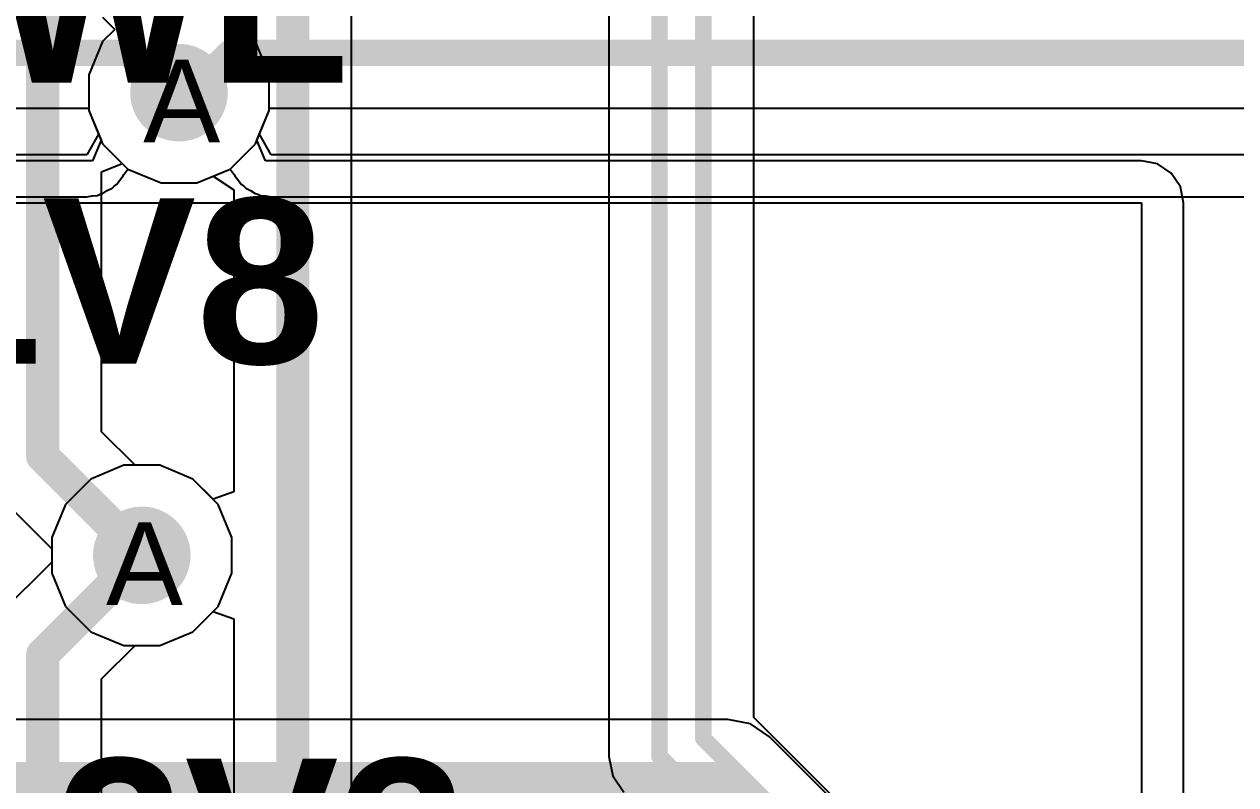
# Model space of a CAD drawing. Header units: inches. Extents: x 0 to 208, y 0 to 213.
# Drawn here: x 1.7375 to 2.0308, y 3.3735 to 3.5576 of the extents above; entities that cross this region are included whole.
import ezdxf

# ---------------------------------------------------------------- set-up
doc = ezdxf.new("R2010")
doc.units = ezdxf.units.IN
doc.header["$MEASUREMENT"] = 0
for name, color, linetype in [('Bottom Layer', 5, 'Continuous'), ('Drill Drawing', 1, 'Continuous'), ('L2_GND1', 16, 'Continuous'), ('L3_SIG1', 76, 'Continuous'), ('L4_PWR', 90, 'Continuous'), ('L5_GND2', 156, 'Continuous'), ('L6_SIG2', 130, 'Continuous'), ('L7_GND3', 216, 'Continuous'), ('Top Layer', 1, 'Continuous'), ('Top Overlay', 2, 'Continuous'), ('Via Holes', 16, 'Continuous')]:
    doc.layers.add(name, color=color, linetype=linetype)
doc.styles.add('Arial', font='', dxfattribs={"height": 0.2})
doc.styles.add('Arial_Bold', font='', dxfattribs={"height": 0.2})
doc.styles.get('Arial').set_extended_font_data('Arial')
doc.styles.get('Arial_Bold').set_extended_font_data('Arial', bold=True)

msp = doc.modelspace()

# ---------------------------------------------------------------- hatches: boundary and pattern name
at = {"layer": 'Bottom Layer'}
h = msp.add_hatch(color=5, dxfattribs=at)
edge = h.paths.add_edge_path()
edge.add_arc((1.775, 3.54102), 0.01181, 0, 360)
h = msp.add_hatch(color=5, dxfattribs=at)
edge = h.paths.add_edge_path()
edge.add_arc((1.766, 3.429), 0.01181, 0, 360)
at = {"layer": 'L2_GND1'}
h = msp.add_hatch(color=16, dxfattribs=at)
edge = h.paths.add_edge_path()
edge.add_arc((1.775, 3.54102), 0.01181, 0, 360)
h = msp.add_hatch(color=16, dxfattribs=at)
edge = h.paths.add_edge_path()
edge.add_arc((1.766, 3.429), 0.01181, 0, 360)
at = {"layer": 'L3_SIG1'}
h = msp.add_hatch(color=76, dxfattribs=at)
edge = h.paths.add_edge_path()
edge.add_arc((1.775, 3.54102), 0.01181, 0, 360)
h = msp.add_hatch(color=76, dxfattribs=at)
edge = h.paths.add_edge_path()
edge.add_arc((1.766, 3.429), 0.01181, 0, 360)
at = {"layer": 'L4_PWR'}
h = msp.add_hatch(color=90, dxfattribs=at)
edge = h.paths.add_edge_path()
edge.add_arc((1.775, 3.54102), 0.01181, 0, 360)
h = msp.add_hatch(color=90, dxfattribs=at)
edge = h.paths.add_edge_path()
edge.add_arc((1.766, 3.429), 0.01181, 0, 360)
at = {"layer": 'L5_GND2'}
h = msp.add_hatch(color=156, dxfattribs=at)
edge = h.paths.add_edge_path()
edge.add_arc((1.775, 3.54102), 0.01181, 0, 360)
h = msp.add_hatch(color=156, dxfattribs=at)
edge = h.paths.add_edge_path()
edge.add_arc((1.766, 3.429), 0.01181, 0, 360)
at = {"layer": 'L6_SIG2'}
h = msp.add_hatch(color=130, dxfattribs=at)
edge = h.paths.add_edge_path()
edge.add_arc((1.775, 3.54102), 0.01181, 0, 360)
h = msp.add_hatch(color=130, dxfattribs=at)
edge = h.paths.add_edge_path()
edge.add_arc((1.766, 3.429), 0.01181, 0, 360)
at = {"layer": 'L7_GND3'}
h = msp.add_hatch(color=216, dxfattribs=at)
edge = h.paths.add_edge_path()
edge.add_arc((1.775, 3.54102), 0.01181, 0, 360)
h = msp.add_hatch(color=216, dxfattribs=at)
edge = h.paths.add_edge_path()
edge.add_arc((1.766, 3.429), 0.01181, 0, 360)
at = {"layer": 'Top Layer'}
h = msp.add_hatch(color=1, dxfattribs=at)
edge = h.paths.add_edge_path()
edge.add_arc((1.775, 3.54102), 0.01181, 0, 360)
h = msp.add_hatch(color=1, dxfattribs=at)
edge = h.paths.add_edge_path()
edge.add_arc((1.766, 3.429), 0.01181, 0, 360)
at = {"layer": 'Via Holes'}
h = msp.add_hatch(color=7, dxfattribs=at)
edge = h.paths.add_edge_path()
edge.add_arc((1.775, 3.54102), 0.00591, 0, 360)
h = msp.add_hatch(color=7, dxfattribs=at)
edge = h.paths.add_edge_path()
edge.add_arc((1.766, 3.429), 0.00591, 0, 360)

# ---------------------------------------------------------------- linework, layer by layer
at = {"layer": 'Bottom Layer'}
for p, q in [((1.75651, 3.55929), (1.75947, 3.55634)), ((1.75947, 3.55634), (1.75651, 3.55338)), ((1.75651, 3.55338), (1.75319, 3.54536)), ((1.75319, 3.54536), (1.75319, 3.53669)), ((1.79681, 3.53669), (1.79681, 3.53725)), ((1.79681, 3.53725), (2.09669, 3.53725)), ((1.75319, 3.53669), (1.75651, 3.52867)), ((1.79349, 3.52867), (1.79681, 3.53669)), ((1.75651, 3.52867), (1.76265, 3.52253)), ((1.78735, 3.52253), (1.79349, 3.52867)), ((1.76265, 3.52253), (1.77066, 3.51921)), ((1.77934, 3.51921), (1.78735, 3.52253)), ((1.77066, 3.51921), (1.77934, 3.51921)), ((1.76166, 3.45081), (1.75365, 3.44749)), ((1.77034, 3.45081), (1.76166, 3.45081)), ((1.77835, 3.44749), (1.77034, 3.45081)), ((1.75365, 3.44749), (1.74751, 3.44135)), ((1.78449, 3.44135), (1.77835, 3.44749)), ((1.74751, 3.44135), (1.74419, 3.43334)), ((1.78781, 3.43334), (1.78449, 3.44135)), ((1.74419, 3.43334), (1.74419, 3.42466)), ((1.78781, 3.42466), (1.78781, 3.43334)), ((1.74419, 3.42466), (1.74751, 3.41665)), ((1.78449, 3.41665), (1.78781, 3.42466)), ((1.74751, 3.41665), (1.75365, 3.41051)), ((1.77835, 3.41051), (1.78449, 3.41665)), ((1.75365, 3.41051), (1.76166, 3.40719)), ((1.77034, 3.40719), (1.77835, 3.41051)), ((1.76166, 3.40719), (1.77034, 3.40719))]:
    msp.add_line(p, q, dxfattribs=at)
for points in [[(1.77771, 3.54102, 0.00633, 0.00633, 0), (1.78735, 3.55067, 0.00633, 0.00633, 0)], [(1.78735, 3.55067, 0.00633, 0.00633, 0), (2.09669, 3.55067, 0.00633, 0.00633, 0)], [(1.775, 3.54102, 0.00633, 0.00633, 0), (1.77771, 3.54102, 0.00633, 0.00633, 0)]]:
    msp.add_lwpolyline(points, format="xyseb", dxfattribs=at)
for points in [[(1.78577, 3.55067, 0.00316, 0.00316, 1), (1.78894, 3.55067, 0.00316, 0.00316, 1)], [(1.78577, 3.55067, 0.00316, 0.00316, 1), (1.78894, 3.55067, 0.00316, 0.00316, 1)], [(1.77342, 3.54102, 0.00316, 0.00316, 1), (1.77658, 3.54102, 0.00316, 0.00316, 1)], [(1.77613, 3.54102, 0.00316, 0.00316, 1), (1.77929, 3.54102, 0.00316, 0.00316, 1)], [(1.77613, 3.54102, 0.00316, 0.00316, 1), (1.77929, 3.54102, 0.00316, 0.00316, 1)]]:
    msp.add_lwpolyline(points, format="xyseb", close=True, dxfattribs=at)
at = {"layer": 'L2_GND1'}
for p, q in [((1.75651, 3.55929), (1.75947, 3.55634)), ((1.79053, 3.55634), (1.79349, 3.55929)), ((1.75947, 3.55634), (1.75651, 3.55338)), ((1.79349, 3.55338), (1.79053, 3.55634)), ((1.75651, 3.55338), (1.75319, 3.54536)), ((1.79681, 3.54536), (1.79349, 3.55338)), ((1.75319, 3.54536), (1.75319, 3.53669)), ((1.79681, 3.53669), (1.79681, 3.54536)), ((1.75319, 3.53669), (1.75554, 3.531)), ((1.79446, 3.531), (1.79681, 3.53669)), ((1.75554, 3.531), (1.75265, 3.526)), ((1.79735, 3.526), (1.79446, 3.531)), ((1.75265, 3.526), (0.92636, 3.526)), ((2.11737, 3.526), (1.79735, 3.526)), ((1.76164, 3.52118), (1.76265, 3.52253)), ((1.76265, 3.52253), (1.77066, 3.51921)), ((1.77934, 3.51921), (1.78735, 3.52253)), ((1.78735, 3.52253), (1.78836, 3.52118)), ((1.75986, 3.51879), (1.76115, 3.52052)), ((1.76115, 3.52052), (1.76147, 3.52089)), ((1.76147, 3.52089), (1.76164, 3.52118)), ((1.78836, 3.52118), (1.78853, 3.52089)), ((1.78853, 3.52089), (1.78885, 3.52052)), ((1.78885, 3.52052), (1.79014, 3.51879)), ((1.75655, 3.51658), (1.75765, 3.51732)), ((1.75765, 3.51732), (1.75884, 3.5179)), ((1.75884, 3.5179), (1.75929, 3.51841)), ((1.75929, 3.51841), (1.75986, 3.51879)), ((1.77066, 3.51921), (1.77934, 3.51921)), ((1.79014, 3.51879), (1.79071, 3.51841)), ((1.79071, 3.51841), (1.79116, 3.5179)), ((1.79116, 3.5179), (1.79235, 3.51732)), ((1.79235, 3.51732), (1.79345, 3.51658)), ((1.64477, 3.5158), (1.75265, 3.5158)), ((1.75265, 3.5158), (1.75395, 3.51606)), ((1.75395, 3.51606), (1.75527, 3.51615)), ((1.75527, 3.51615), (1.75588, 3.51645)), ((1.75588, 3.51645), (1.75655, 3.51658)), ((1.79345, 3.51658), (1.79412, 3.51645)), ((1.79412, 3.51645), (1.79473, 3.51615)), ((1.79473, 3.51615), (1.79605, 3.51606)), ((1.79605, 3.51606), (1.79735, 3.5158)), ((1.79735, 3.5158), (2.11455, 3.5158)), ((1.76166, 3.45081), (1.75365, 3.44749)), ((1.77034, 3.45081), (1.76166, 3.45081)), ((1.77835, 3.44749), (1.77034, 3.45081)), ((1.75365, 3.44749), (1.74751, 3.44135)), ((1.78449, 3.44135), (1.77835, 3.44749)), ((1.74751, 3.44135), (1.74419, 3.43334)), ((1.78781, 3.43334), (1.78449, 3.44135)), ((1.74419, 3.43334), (1.74419, 3.42466)), ((1.78781, 3.42466), (1.78781, 3.43334)), ((1.74419, 3.42466), (1.74751, 3.41665)), ((1.78449, 3.41665), (1.78781, 3.42466)), ((1.74751, 3.41665), (1.75365, 3.41051)), ((1.77835, 3.41051), (1.78449, 3.41665)), ((1.75365, 3.41051), (1.76166, 3.40719)), ((1.77034, 3.40719), (1.77835, 3.41051)), ((1.76166, 3.40719), (1.77034, 3.40719))]:
    msp.add_line(p, q, dxfattribs=at)
at = {"layer": 'L3_SIG1'}
for p, q in [((1.79053, 3.55634), (1.79349, 3.55929)), ((1.79349, 3.55338), (1.79053, 3.55634)), ((1.79681, 3.54536), (1.79349, 3.55338)), ((1.79681, 3.53669), (1.79681, 3.54536)), ((1.79349, 3.52867), (1.79681, 3.53669)), ((1.78735, 3.52253), (1.79349, 3.52867)), ((1.75627, 3.52183), (1.76127, 3.5239)), ((1.76127, 3.5239), (1.76265, 3.52253)), ((1.76265, 3.52253), (1.77066, 3.51921)), ((1.77934, 3.51921), (1.78735, 3.52253)), ((1.75627, 3.45891), (1.75627, 3.52183)), ((1.77066, 3.51921), (1.77934, 3.51921)), ((1.76438, 3.45081), (1.75627, 3.45891)), ((1.77034, 3.45081), (1.76438, 3.45081)), ((1.77835, 3.44749), (1.77034, 3.45081)), ((1.78449, 3.44135), (1.77835, 3.44749)), ((1.73191, 3.44291), (1.74419, 3.43062)), ((1.78781, 3.43334), (1.78449, 3.44135)), ((1.78781, 3.42466), (1.78781, 3.43334)), ((1.74419, 3.43062), (1.74419, 3.42466)), ((1.74419, 3.42466), (1.74751, 3.41665)), ((1.78449, 3.41665), (1.78781, 3.42466)), ((1.74751, 3.41665), (1.75365, 3.41051)), ((1.77835, 3.41051), (1.78449, 3.41665)), ((1.75365, 3.41051), (1.76166, 3.40719)), ((1.77034, 3.40719), (1.77835, 3.41051)), ((1.76166, 3.40719), (1.77034, 3.40719))]:
    msp.add_line(p, q, dxfattribs=at)
for points in [[(1.742, 3.453, 0.008, 0.008, 0), (1.742, 3.889, 0.008, 0.008, 0)], [(1.742, 3.453, 0.008, 0.008, 0), (1.766, 3.429, 0.008, 0.008, 0)]]:
    msp.add_lwpolyline(points, format="xyseb", dxfattribs=at)
for points in [[(1.74, 3.453, 0.004, 0.004, 1), (1.744, 3.453, 0.004, 0.004, 1)], [(1.74, 3.453, 0.004, 0.004, 1), (1.744, 3.453, 0.004, 0.004, 1)], [(1.764, 3.429, 0.004, 0.004, 1), (1.768, 3.429, 0.004, 0.004, 1)]]:
    msp.add_lwpolyline(points, format="xyseb", close=True, dxfattribs=at)
at = {"layer": 'L4_PWR'}
for p, q in [((1.75651, 3.55929), (1.75947, 3.55634)), ((1.79053, 3.55634), (1.79349, 3.55929)), ((1.75947, 3.55634), (1.75651, 3.55338)), ((1.79349, 3.55338), (1.79053, 3.55634)), ((1.75651, 3.55338), (1.75319, 3.54536)), ((1.79681, 3.54536), (1.79349, 3.55338)), ((1.75319, 3.54536), (1.75319, 3.53669)), ((1.79681, 3.53669), (1.79681, 3.54536)), ((1.75319, 3.53669), (1.75614, 3.52955)), ((1.79386, 3.52955), (1.79681, 3.53669)), ((1.75614, 3.52955), (1.75409, 3.52455)), ((1.79591, 3.52455), (1.79386, 3.52955)), ((1.75409, 3.52455), (1.56415, 3.52455)), ((2.008, 3.52455), (1.79591, 3.52455)), ((2.0119, 3.52377), (2.008, 3.52455)), ((2.01521, 3.52156), (2.0119, 3.52377)), ((2.01742, 3.51826), (2.01521, 3.52156)), ((2.0182, 3.51436), (2.01742, 3.51826)), ((1.56415, 3.51436), (2.008, 3.51436)), ((2.008, 3.51436), (2.008, 3.31028)), ((2.0182, 3.31028), (2.0182, 3.51436)), ((1.76166, 3.45081), (1.75365, 3.44749)), ((1.77034, 3.45081), (1.76166, 3.45081)), ((1.77835, 3.44749), (1.77034, 3.45081)), ((1.75365, 3.44749), (1.74751, 3.44135)), ((1.78449, 3.44135), (1.77835, 3.44749)), ((1.74751, 3.44135), (1.74419, 3.43334)), ((1.78781, 3.43334), (1.78449, 3.44135)), ((1.74419, 3.43334), (1.74419, 3.42466)), ((1.78781, 3.42466), (1.78781, 3.43334)), ((1.74419, 3.42466), (1.74751, 3.41665)), ((1.78449, 3.41665), (1.78781, 3.42466)), ((1.74751, 3.41665), (1.75365, 3.41051)), ((1.77835, 3.41051), (1.78449, 3.41665)), ((1.75365, 3.41051), (1.76166, 3.40719)), ((1.77034, 3.40719), (1.77835, 3.41051)), ((1.76166, 3.40719), (1.77034, 3.40719))]:
    msp.add_line(p, q, dxfattribs=at)
at = {"layer": 'L5_GND2'}
for p, q in [((1.87908, 3.63972), (1.87908, 3.38033)), ((1.91415, 3.38979), (1.91415, 3.63026)), ((1.75651, 3.55929), (1.75947, 3.55634)), ((1.79053, 3.55634), (1.79349, 3.55929)), ((1.75947, 3.55634), (1.75651, 3.55338)), ((1.79349, 3.55338), (1.79053, 3.55634)), ((1.75651, 3.55338), (1.75319, 3.54536)), ((1.79681, 3.54536), (1.79349, 3.55338)), ((1.75319, 3.54536), (1.75319, 3.53669)), ((1.79681, 3.53669), (1.79681, 3.54536)), ((1.75319, 3.53669), (1.75651, 3.52867)), ((1.79349, 3.52867), (1.79681, 3.53669)), ((1.75651, 3.52867), (1.76265, 3.52253)), ((1.78735, 3.52253), (1.79349, 3.52867)), ((1.76265, 3.52253), (1.77066, 3.51921)), ((1.77934, 3.51921), (1.78735, 3.52253)), ((1.77066, 3.51921), (1.77934, 3.51921)), ((1.76166, 3.45081), (1.75365, 3.44749)), ((1.77034, 3.45081), (1.76166, 3.45081)), ((1.77835, 3.44749), (1.77034, 3.45081)), ((1.75365, 3.44749), (1.74751, 3.44135)), ((1.78449, 3.44135), (1.77835, 3.44749)), ((1.74751, 3.44135), (1.74419, 3.43334)), ((1.78781, 3.43334), (1.78449, 3.44135)), ((1.74419, 3.43334), (1.74419, 3.42466)), ((1.78781, 3.42466), (1.78781, 3.43334)), ((1.74419, 3.42466), (1.74751, 3.41665)), ((1.78449, 3.41665), (1.78781, 3.42466)), ((1.74751, 3.41665), (1.75365, 3.41051)), ((1.77835, 3.41051), (1.78449, 3.41665)), ((1.75365, 3.41051), (1.76166, 3.40719)), ((1.77034, 3.40719), (1.77835, 3.41051)), ((1.76166, 3.40719), (1.77034, 3.40719)), ((1.9473, 3.35665), (1.91415, 3.38979)), ((1.87908, 3.38033), (1.88002, 3.37565)), ((1.88002, 3.37565), (1.88267, 3.37168))]:
    msp.add_line(p, q, dxfattribs=at)
for points in [[(1.89132, 3.38033, 0.004, 0.004, 0), (1.89132, 3.63972, 0.004, 0.004, 0)], [(1.90192, 3.38472, 0.004, 0.004, 0), (1.90192, 3.63533, 0.004, 0.004, 0)], [(1.90192, 3.38472, 0.004, 0.004, 0), (1.94223, 3.34441, 0.004, 0.004, 0)], [(1.89132, 3.38033, 0.004, 0.004, 0), (1.93784, 3.33381, 0.004, 0.004, 0)]]:
    msp.add_lwpolyline(points, format="xyseb", dxfattribs=at)
for points in [[(1.90092, 3.38472, 0.002, 0.002, 1), (1.90292, 3.38472, 0.002, 0.002, 1)], [(1.90092, 3.38472, 0.002, 0.002, 1), (1.90292, 3.38472, 0.002, 0.002, 1)], [(1.89032, 3.38033, 0.002, 0.002, 1), (1.89232, 3.38033, 0.002, 0.002, 1)], [(1.89032, 3.38033, 0.002, 0.002, 1), (1.89232, 3.38033, 0.002, 0.002, 1)]]:
    msp.add_lwpolyline(points, format="xyseb", close=True, dxfattribs=at)
at = {"layer": 'L6_SIG2'}
for p, q in [((1.75651, 3.55929), (1.75947, 3.55634)), ((1.79053, 3.55634), (1.79349, 3.55929)), ((1.75947, 3.55634), (1.75651, 3.55338)), ((1.79349, 3.55338), (1.79053, 3.55634)), ((1.75651, 3.55338), (1.75319, 3.54536)), ((1.79681, 3.54536), (1.79349, 3.55338)), ((1.75319, 3.54536), (1.75319, 3.53669)), ((1.79681, 3.53669), (1.79681, 3.54536)), ((1.75319, 3.53669), (1.75651, 3.52867)), ((1.79349, 3.52867), (1.79681, 3.53669)), ((1.75651, 3.52867), (1.76265, 3.52253)), ((1.78735, 3.52253), (1.79349, 3.52867)), ((1.76265, 3.52253), (1.77066, 3.51921)), ((1.77934, 3.51921), (1.78735, 3.52253)), ((1.77066, 3.51921), (1.77934, 3.51921)), ((1.76166, 3.45081), (1.75365, 3.44749)), ((1.77034, 3.45081), (1.76166, 3.45081)), ((1.77835, 3.44749), (1.77034, 3.45081)), ((1.75365, 3.44749), (1.74751, 3.44135)), ((1.78449, 3.44135), (1.77835, 3.44749)), ((1.74751, 3.44135), (1.74419, 3.43334)), ((1.78781, 3.43334), (1.78449, 3.44135)), ((1.74419, 3.43334), (1.74419, 3.42466)), ((1.78781, 3.42466), (1.78781, 3.43334)), ((1.74419, 3.42466), (1.74751, 3.41665)), ((1.78449, 3.41665), (1.78781, 3.42466)), ((1.74751, 3.41665), (1.75365, 3.41051)), ((1.77835, 3.41051), (1.78449, 3.41665)), ((1.75365, 3.41051), (1.76166, 3.40719)), ((1.77034, 3.40719), (1.77835, 3.41051)), ((1.76166, 3.40719), (1.77034, 3.40719)), ((1.90789, 3.38927), (0.47474, 3.38927)), ((1.91335, 3.38819), (1.90789, 3.38927)), ((1.90789, 3.38927), (1.90789, 3.38927)), ((1.91798, 3.38509), (1.91335, 3.38819)), ((1.95029, 3.35279), (1.91798, 3.38509))]:
    msp.add_line(p, q, dxfattribs=at)
for points in [[(0.46882, 3.375, 0.008, 0.008, 0), (1.90789, 3.375, 0.008, 0.008, 0)], [(1.90789, 3.375, 0.008, 0.008, 0), (1.94019, 3.3427, 0.008, 0.008, 0)]]:
    msp.add_lwpolyline(points, format="xyseb", dxfattribs=at)
msp.add_lwpolyline([(1.90589, 3.375, 0.004, 0.004, 1), (1.90989, 3.375, 0.004, 0.004, 1)], format="xyseb", close=True, dxfattribs=at)
msp.add_lwpolyline([(1.90589, 3.375, 0.004, 0.004, 1), (1.90989, 3.375, 0.004, 0.004, 1)], format="xyseb", close=True, dxfattribs=at)
at = {"layer": 'L7_GND3'}
for p, q in [((1.75651, 3.55929), (1.75947, 3.55634)), ((1.79053, 3.55634), (1.79349, 3.55929)), ((1.75947, 3.55634), (1.75651, 3.55338)), ((1.79349, 3.55338), (1.79053, 3.55634)), ((1.75651, 3.55338), (1.75319, 3.54536)), ((1.79681, 3.54536), (1.79349, 3.55338)), ((1.75319, 3.54536), (1.75319, 3.53669)), ((1.79681, 3.53669), (1.79681, 3.54536)), ((1.75319, 3.53669), (1.75651, 3.52867)), ((1.79349, 3.52867), (1.79681, 3.53669)), ((1.75651, 3.52867), (1.76265, 3.52253)), ((1.78735, 3.52253), (1.79349, 3.52867)), ((1.76265, 3.52253), (1.77066, 3.51921)), ((1.77934, 3.51921), (1.78735, 3.52253)), ((1.77066, 3.51921), (1.77934, 3.51921)), ((1.76166, 3.45081), (1.75365, 3.44749)), ((1.77034, 3.45081), (1.76166, 3.45081)), ((1.77835, 3.44749), (1.77034, 3.45081)), ((1.75365, 3.44749), (1.74751, 3.44135)), ((1.78449, 3.44135), (1.77835, 3.44749)), ((1.74751, 3.44135), (1.74419, 3.43334)), ((1.78781, 3.43334), (1.78449, 3.44135)), ((1.74419, 3.43334), (1.74419, 3.42466)), ((1.78781, 3.42466), (1.78781, 3.43334)), ((1.74419, 3.42466), (1.74751, 3.41665)), ((1.78449, 3.41665), (1.78781, 3.42466)), ((1.74751, 3.41665), (1.75365, 3.41051)), ((1.77835, 3.41051), (1.78449, 3.41665)), ((1.75365, 3.41051), (1.76166, 3.40719)), ((1.77034, 3.40719), (1.77835, 3.41051)), ((1.76166, 3.40719), (1.77034, 3.40719))]:
    msp.add_line(p, q, dxfattribs=at)
at = {"layer": 'Top Layer'}
for p, q in [((1.8168, 3.17638), (1.8168, 3.83392)), ((1.71533, 3.53725), (1.75319, 3.53725)), ((1.75319, 3.53725), (1.75319, 3.53669)), ((1.75319, 3.53669), (1.75651, 3.52867)), ((1.75651, 3.52867), (1.76265, 3.52253)), ((1.76265, 3.52253), (1.77066, 3.51921)), ((1.77934, 3.51921), (1.78325, 3.52083)), ((1.78325, 3.52083), (1.78825, 3.51749)), ((1.77066, 3.51921), (1.77934, 3.51921)), ((1.78825, 3.51749), (1.78825, 3.44435)), ((1.76166, 3.45081), (1.75365, 3.44749)), ((1.77034, 3.45081), (1.76166, 3.45081)), ((1.77835, 3.44749), (1.77034, 3.45081)), ((1.75365, 3.44749), (1.74751, 3.44135)), ((1.78325, 3.44259), (1.77835, 3.44749)), ((1.78825, 3.44435), (1.78325, 3.44259)), ((1.74751, 3.44135), (1.74419, 3.43334)), ((1.74419, 3.43334), (1.74419, 3.42738)), ((1.74419, 3.42738), (1.73191, 3.41509)), ((1.77835, 3.41051), (1.78325, 3.41541)), ((1.78325, 3.41541), (1.78825, 3.41365)), ((1.78825, 3.41365), (1.78825, 3.17638)), ((1.77034, 3.40719), (1.77835, 3.41051)), ((1.75627, 3.39909), (1.76438, 3.40719)), ((1.76438, 3.40719), (1.77034, 3.40719)), ((1.75627, 3.27619), (1.75627, 3.39909))]:
    msp.add_line(p, q, dxfattribs=at)
for points in [[(1.80253, 3.12701, 0.008, 0.008, 0), (1.80253, 3.93647, 0.008, 0.008, 0)], [(1.71533, 3.55067, 0.00633, 0.00633, 0), (1.76265, 3.55067, 0.00633, 0.00633, 0)], [(1.76265, 3.55067, 0.00633, 0.00633, 0), (1.77229, 3.54102, 0.00633, 0.00633, 0)], [(1.77229, 3.54102, 0.00633, 0.00633, 0), (1.775, 3.54102, 0.00633, 0.00633, 0)], [(1.742, 3.405, 0.008, 0.008, 0), (1.766, 3.429, 0.008, 0.008, 0)], [(1.742, 3.27027, 0.008, 0.008, 0), (1.742, 3.405, 0.008, 0.008, 0)]]:
    msp.add_lwpolyline(points, format="xyseb", dxfattribs=at)
for points in [[(1.76106, 3.55067, 0.00316, 0.00316, 1), (1.76423, 3.55067, 0.00316, 0.00316, 1)], [(1.76106, 3.55067, 0.00316, 0.00316, 1), (1.76423, 3.55067, 0.00316, 0.00316, 1)], [(1.77071, 3.54102, 0.00316, 0.00316, 1), (1.77387, 3.54102, 0.00316, 0.00316, 1)], [(1.77071, 3.54102, 0.00316, 0.00316, 1), (1.77387, 3.54102, 0.00316, 0.00316, 1)], [(1.77342, 3.54102, 0.00316, 0.00316, 1), (1.77658, 3.54102, 0.00316, 0.00316, 1)], [(1.764, 3.429, 0.004, 0.004, 1), (1.768, 3.429, 0.004, 0.004, 1)], [(1.74, 3.405, 0.004, 0.004, 1), (1.744, 3.405, 0.004, 0.004, 1)], [(1.74, 3.405, 0.004, 0.004, 1), (1.744, 3.405, 0.004, 0.004, 1)]]:
    msp.add_lwpolyline(points, format="xyseb", close=True, dxfattribs=at)

# ---------------------------------------------------------------- texts
at = {"layer": 'Drill Drawing', "style": 'Arial'}
for p in [(1.76634, 3.52903), (1.75734, 3.417)]:
    msp.add_text('A', height=0.02, dxfattribs=at).set_placement(p)
at = {"layer": 'Top Overlay', "style": 'Arial_Bold'}
for s, p in [('VCC_IO_WL', (1.49033, 3.54346)), ('VCC_A_1V8', (1.49033, 3.47542)), ('VCC_SD_3V3', (1.48757, 3.33976))]:
    msp.add_text(s, height=0.04, rotation=360, dxfattribs=at).set_placement(p)

doc.saveas('drawing.dxf')
